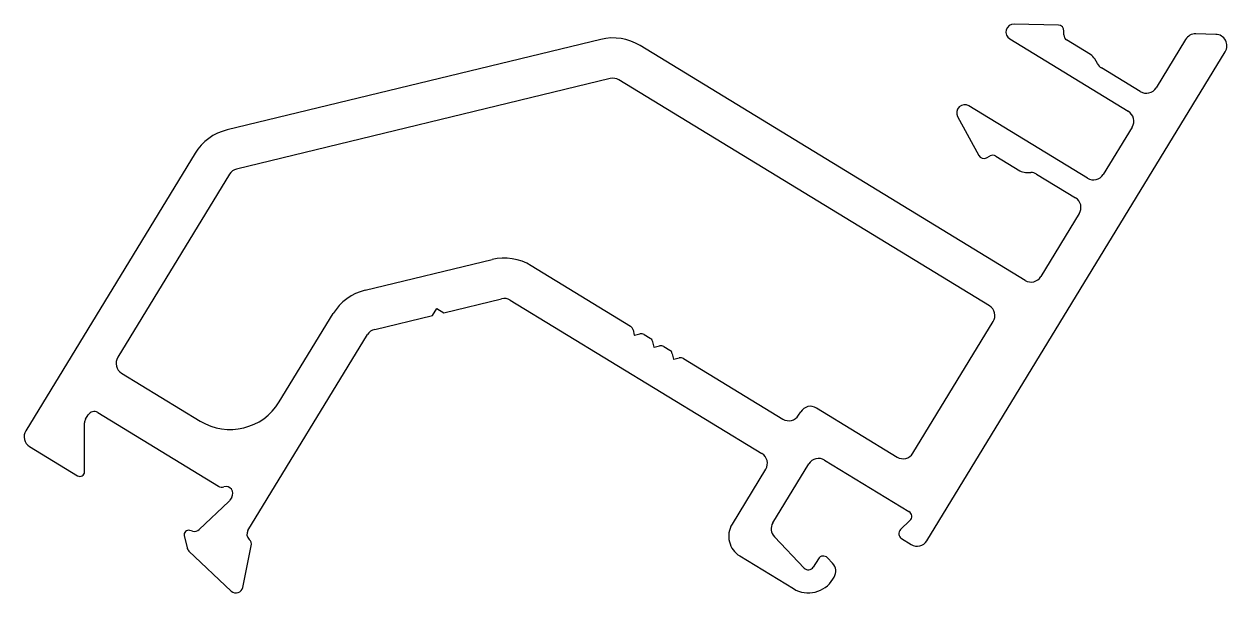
# Model space of a CAD drawing. Extents: x -20.5 to 31.7, y 4.7 to 29.4.
import ezdxf

# ---------------------------------------------------------------- set-up
doc = ezdxf.new("R2010")
doc.units = 0
doc.layers.get('0').update_dxf_attribs({"linetype": 'CONTINUOUS'})

msp = doc.modelspace()

# ---------------------------------------------------------------- linework, layer by layer
for p, q in [((24.381, 29.347), (22.46, 29.394)), ((22.269, 28.745), (27.418, 25.604)), ((24.621, 28.921), (24.625, 29.091)), ((31.214, 28.947), (30.348, 28.968)), ((4.511, 28.727), (-11.719, 24.796)), ((22.938, 18.26), (6.216, 28.461)), ((25.784, 28.065), (24.741, 28.702)), ((29.909, 28.729), (28.626, 26.625)), ((18.675, 6.951), (31.629, 28.187)), ((26.074, 27.674), (25.962, 27.878)), ((27.939, 26.458), (26.252, 27.487)), ((4.919, 27.025), (-11.307, 23.095)), ((21.384, 17.153), (5.297, 26.966)), ((25.645, 22.698), (20.496, 25.838)), ((20.007, 25.372), (20.927, 23.685)), ((27.584, 24.917), (26.332, 22.864)), ((-13.11, 23.781), (-20.461, 11.73)), ((21.266, 23.585), (21.416, 23.667)), ((21.666, 23.661), (22.709, 23.024)), ((-11.616, 22.87), (-16.467, 14.916)), ((22.957, 22.951), (23.189, 22.946)), ((23.437, 22.873), (25.124, 21.844)), ((25.29, 21.157), (23.625, 18.427)), ((-5.72, 17.83), (-0.212, 19.164)), ((1.49, 18.898), (5.797, 16.271)), ((-2.311, 16.855), (0.2, 17.463)), ((0.578, 17.404), (11.504, 10.74)), ((-9.451, 12.979), (-7.111, 16.815)), ((-5.308, 16.129), (-2.797, 16.737)), ((-2.797, 16.737), (-2.613, 17.039)), ((-2.613, 17.039), (-2.311, 16.855)), ((18.063, 10.749), (21.551, 16.466)), ((-10.811, 7.388), (-5.617, 15.904)), ((5.91, 16.116), (5.967, 15.881)), ((5.976, 15.875), (6.212, 15.932)), ((6.401, 15.902), (6.651, 15.75)), ((6.763, 15.595), (6.82, 15.36)), ((6.83, 15.354), (7.065, 15.411)), ((7.254, 15.382), (7.504, 15.229)), ((7.617, 15.075), (7.674, 14.84)), ((7.684, 14.834), (7.919, 14.891)), ((8.108, 14.861), (12.415, 12.234)), ((-16.301, 14.229), (-12.887, 12.147)), ((13.103, 12.4), (13.193, 12.548)), ((13.88, 12.715), (17.376, 10.582)), ((-17.906, 9.942), (-17.907, 12.072)), ((-17.863, 12.229), (-17.748, 12.417)), ((-17.335, 12.517), (-12.097, 9.322)), ((-20.294, 11.043), (-18.21, 9.771)), ((14.23, 10.451), (17.894, 8.217)), ((11.67, 10.052), (10.212, 7.662)), ((11.983, 7.727), (13.543, 10.285)), ((-11.645, 8.649), (-12.925, 7.434)), ((-11.512, 8.847), (-11.596, 8.71)), ((-13.216, 7.364), (-13.329, 7.397)), ((17.936, 7.822), (17.528, 7.433)), ((-13.58, 7.158), (-13.457, 6.648)), ((13.344, 5.762), (12.048, 7.122)), ((17.57, 7.039), (17.988, 6.785)), ((-13.372, 6.5), (-11.533, 4.763)), ((-11.033, 4.921), (-10.666, 6.728)), ((10.545, 6.287), (12.874, 4.867)), ((13.959, 6.166), (13.738, 5.804)), ((14.578, 5.972), (14.354, 6.208)), ((14.592, 5.283), (14.643, 5.367))]:
    msp.add_line(p, q)
for centre, radius, start, end in [((22.452, 29.044), 0.35, 88.6168, 238.6168), ((24.375, 29.097), 0.25, 358.6168, 88.6168), ((5.042, 26.536), 2.254, 58.6168, 103.6167), ((24.871, 28.915), 0.25, 178.6168, 238.6168), ((30.336, 28.468), 0.5, 88.6168, 148.6168), ((31.202, 28.447), 0.5, 328.6163, 88.617), ((25.523, 27.638), 0.5, 28.6168, 58.6168), ((26.512, 27.914), 0.5, 208.6168, 238.6168), ((5.037, 26.54), 0.5, 58.6168, 103.6167), ((28.199, 26.885), 0.5, 238.6168, 328.6168), ((20.314, 25.539), 0.35, 58.6168, 208.6168), ((27.157, 25.178), 0.5, 328.6168, 58.6168), ((-11.189, 22.609), 2.25, 103.6167, 148.6168), ((21.147, 23.804), 0.25, 208.6168, 298.6168), ((21.536, 23.447), 0.25, 58.6168, 118.6168), ((-11.189, 22.609), 0.5, 103.6167, 148.6168), ((22.969, 23.451), 0.5, 238.6168, 268.6168), ((23.177, 22.446), 0.5, 58.6168, 88.6168), ((25.905, 23.124), 0.5, 238.6168, 328.6168), ((24.864, 21.417), 0.5, 328.6168, 58.6168), ((0.318, 16.977), 2.25, 58.6168, 103.6168), ((23.198, 18.687), 0.5, 238.6168, 328.6167), ((-5.19, 15.643), 2.25, 103.6168, 148.6168), ((0.318, 16.977), 0.5, 58.6168, 103.6168), ((21.124, 16.726), 0.5, 328.6168, 58.6168), ((5.667, 16.057), 0.25, 13.6168, 58.6185), ((-5.19, 15.643), 0.5, 103.6168, 148.6168), ((5.975, 15.883), 0.008, 193.6168, 283.6168), ((6.27, 15.689), 0.25, 58.6168, 103.6168), ((6.521, 15.537), 0.25, 13.6168, 58.6168), ((6.828, 15.362), 0.008, 193.6168, 283.6168), ((7.124, 15.168), 0.25, 58.6168, 103.6168), ((7.374, 15.016), 0.25, 13.6168, 58.6168), ((-16.04, 14.656), 0.5, 148.6168, 238.6168), ((7.682, 14.841), 0.008, 193.6168, 283.6168), ((7.978, 14.648), 0.25, 58.6168, 103.6168), ((-17.491, 12.261), 0.3, 58.6168, 148.6168), ((-11.585, 14.281), 2.5, 238.6168, 328.6168), ((13.62, 12.288), 0.5, 58.6168, 148.6168), ((-17.607, 12.072), 0.3, 148.6168, 180.0168), ((12.676, 12.66), 0.5, 238.6168, 328.6168), ((-20.034, 11.469), 0.5, 148.6168, 238.6168), ((11.244, 10.313), 0.5, 328.6168, 58.6168), ((13.97, 10.024), 0.5, 58.6168, 148.6168), ((17.636, 11.009), 0.5, 238.6168, 328.6168), ((-18.106, 9.942), 0.2, 238.6168, 0.0168), ((-11.941, 9.578), 0.3, 238.5198, 286.7095), ((-11.768, 9.003), 0.3, 328.5198, 106.7095), ((-11.852, 8.866), 0.3, 313.5198, 328.5198), ((17.764, 8.003), 0.25, 313.6168, 58.6168), ((-13.386, 7.205), 0.2, 73.5198, 193.5198), ((-13.131, 7.651), 0.3, 253.5198, 313.5198), ((-10.556, 7.231), 0.3, 148.5198, 227.6155), ((11.066, 7.141), 1, 148.6168, 238.6168), ((12.41, 7.467), 0.5, 148.6168, 223.6168), ((17.701, 7.252), 0.25, 133.6168, 238.6168), ((-10.96, 6.788), 0.3, 348.5198, 47.6155), ((18.248, 7.211), 0.5, 238.6168, 328.6168), ((-13.166, 6.718), 0.3, 193.5198, 226.6168), ((14.173, 6.036), 0.25, 43.6168, 148.6168), ((13.525, 5.934), 0.25, 223.6168, 328.6168), ((14.216, 5.628), 0.5, 328.6168, 43.6168), ((13.525, 5.934), 1.25, 238.6168, 328.6168), ((-11.327, 4.981), 0.3, 226.6168, 348.5198)]:
    msp.add_arc(centre, radius, start, end)

doc.saveas('drawing.dxf')
